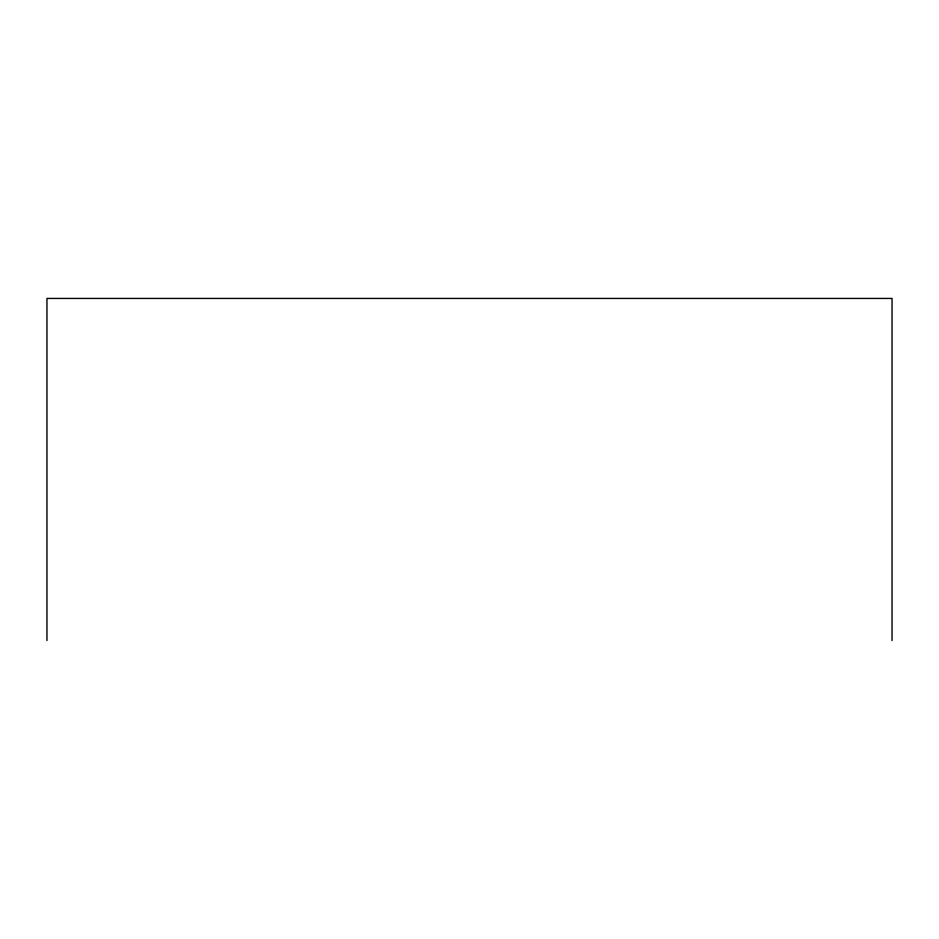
<?xml version="1.0" encoding="UTF-8"?>
<svg xmlns="http://www.w3.org/2000/svg" width="939" height="939" viewBox="0 0 939 939"><rect width="100%" height="100%" fill="white"/><g stroke="black" fill="none" stroke-linecap="round" stroke-linejoin="round"><path stroke-width="1.41" d="M892.05 640.562L892.05 298.438L46.95 298.438L46.95 640.562"/></g></svg>
